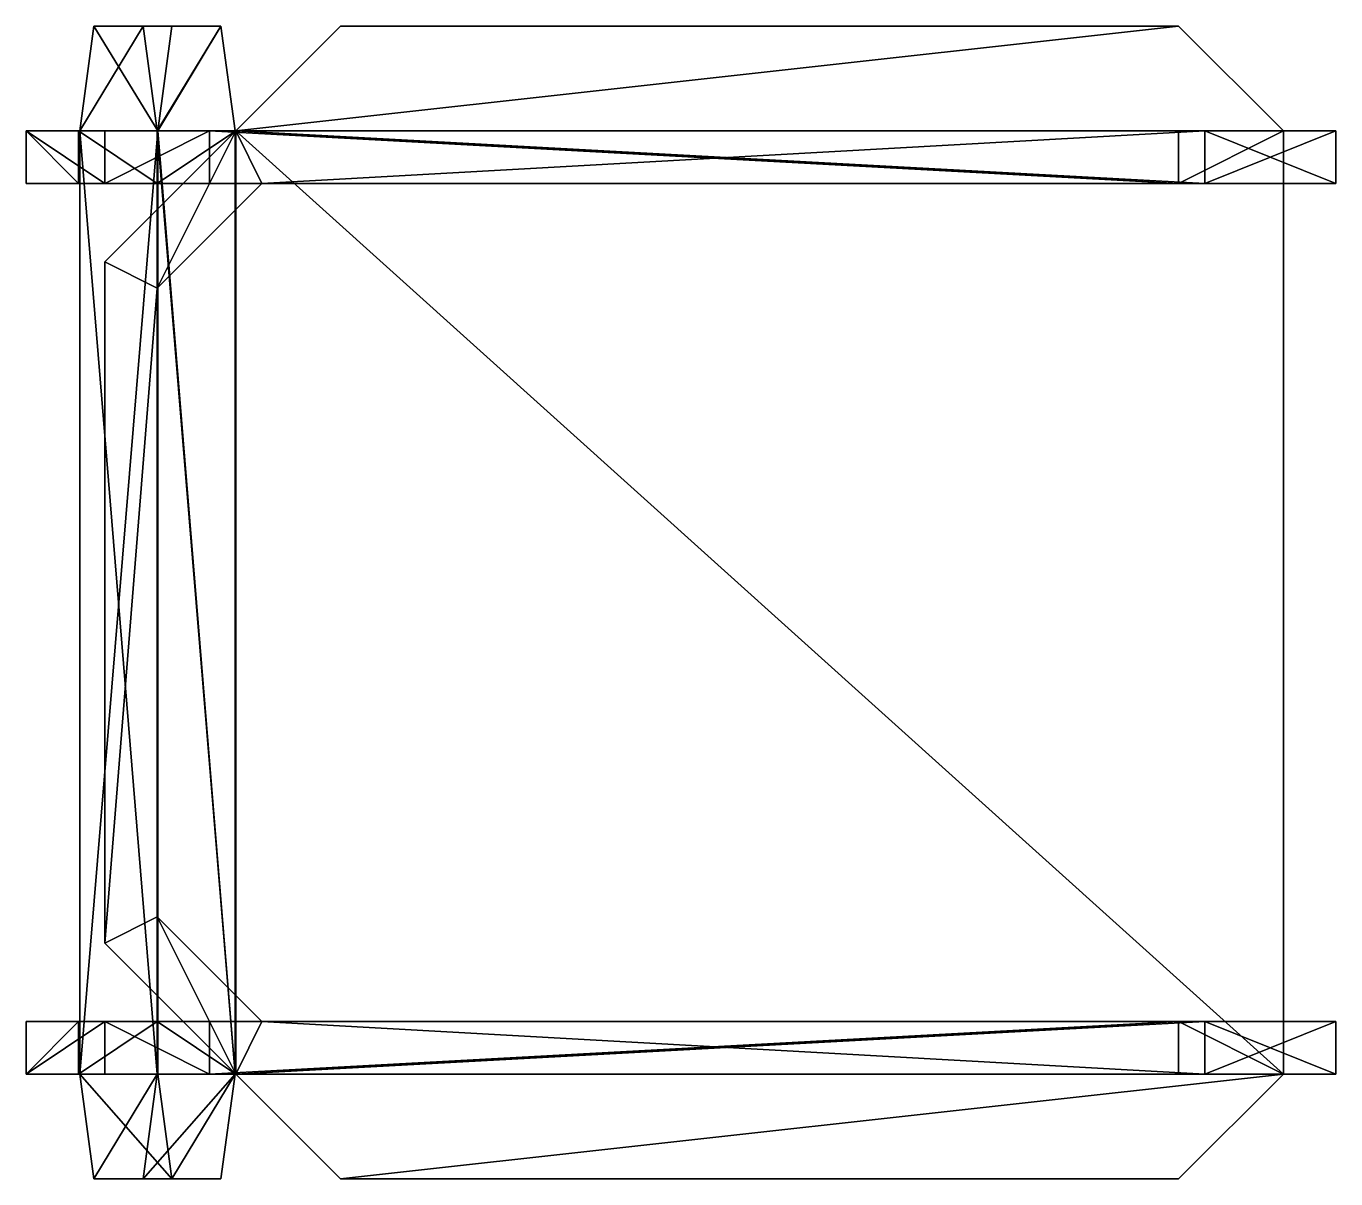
# Model space of a CAD drawing. Extents: x -0.61 to 0.025, y -0.279 to 0.279.
import ezdxf

# ---------------------------------------------------------------- set-up
doc = ezdxf.new("R2010")
doc.units = 0
doc.header["$LTSCALE"] = 2
doc.layers.get('0').update_dxf_attribs({"linetype": 'CONTINUOUS'})

msp = doc.modelspace()

# ---------------------------------------------------------------- meshes
at = {"color": 0, "linetype": 'BYBLOCK'}
mesh = msp.add_polyface(dxfattribs=at)
corners = [(0, -0.2286, 0.4191), (-0.508, -0.2286, 0.4191), (-0.508, 0.2286, 0.4191), (0, 0.2286, 0.4191), (-0.4572, -0.2794, 0.4191), (-0.0508, -0.2794, 0.4191), (-0.4572, 0.2794, 0.4191), (-0.0508, 0.2794, 0.4191), (-0.5836, 0.2286, 0.78487), (-0.57678, 0.2794, 0.73453), (-0.55292, 0.2794, 0.55834), (-0.5461, 0.2286, 0.508), (-0.57678, -0.2794, 0.73453), (-0.5836, -0.2286, 0.78487), (-0.5461, -0.2286, 0.508), (-0.55292, -0.2794, 0.55834), (-0.54584, -0.2286, 0.78999), (-0.50834, -0.2286, 0.51311), (-0.54584, 0.2286, 0.78999), (-0.50834, 0.2286, 0.51311), (-0.53903, -0.2794, 0.73965), (-0.51516, -0.2794, 0.56345), (-0.53903, 0.2794, 0.73965), (-0.51516, 0.2794, 0.56345), (-0.4572, 0.2794, 0.4572), (-0.508, 0.2286, 0.4572), (-0.0508, 0.2794, 0.4572), (0, 0.2286, 0.4572), (-0.508, -0.2286, 0.4572), (-0.4572, -0.2794, 0.4572), (0, -0.2286, 0.4572), (-0.0508, -0.2794, 0.4572)]
mesh.append_faces([[corners[k] for k in face] for face in [(16, 17, 18), (19, 18, 17), (28, 30, 25), (27, 25, 30)]], dxfattribs={"vtx0": -1, "vtx1": -1, "color": 0})
mesh.append_faces([[corners[k] for k in face] for face in [(14, 13, 8), (8, 11, 14)]], dxfattribs={"vtx0": -1, "vtx2": -1, "color": 0})
mesh.append_faces([[corners[k] for k in face] for face in [(21, 17, 20), (22, 18, 23), (24, 25, 26), (31, 30, 29), (7, 26, 3), (27, 3, 26), (0, 30, 5), (31, 5, 30), (4, 29, 1), (28, 1, 29), (2, 25, 6), (24, 6, 25), (10, 23, 11), (19, 11, 23), (14, 17, 15), (21, 15, 17), (12, 20, 13), (16, 13, 20), (8, 18, 9), (22, 9, 18)]], dxfattribs={"vtx1": -1, "color": 0})
mesh.append_faces([[corners[k] for k in face] for face in [(10, 11, 8), (12, 13, 14), (16, 20, 17), (19, 23, 18), (27, 26, 25), (28, 29, 30)]], dxfattribs={"vtx1": -1, "vtx2": -1, "color": 0})
mesh.append_faces([[corners[k] for k in face] for face in [(0, 1, 2), (2, 3, 0), (4, 1, 0), (0, 5, 4), (2, 6, 7), (7, 3, 2), (8, 9, 10), (14, 15, 12), (3, 27, 30), (30, 0, 3), (5, 31, 29), (29, 4, 5), (1, 28, 25), (25, 2, 1), (6, 24, 26), (26, 7, 6), (11, 19, 17), (17, 14, 11), (15, 21, 20), (20, 12, 15), (13, 16, 18), (18, 8, 13), (9, 22, 23), (23, 10, 9)]], dxfattribs={"vtx2": -1, "color": 0})
at = {"color": 7, "linetype": 'BYBLOCK'}
mesh = msp.add_polyface(dxfattribs=at)
corners = [(-0.508, -0.2286, 0.0254), (-0.508, -0.2286), (-0.0508, -0.2286, 0.0254), (-0.0381, -0.2286), (0, -0.2286, 0.0762), (0.0254, -0.2286, 0.0635), (0, -0.2286, 0.3429), (0.0254, -0.2286, 0.3556), (-0.0508, -0.2286, 0.3937), (-0.0381, -0.2286, 0.4191), (-0.508, -0.2286, 0.4191), (-0.5207, -0.2286, 0.3937), (-0.5461, -0.2286, 0.4572), (-0.5715, -0.2286, 0.4445), (-0.5842, -0.2286, 0.7493), (-0.6096, -0.2286, 0.7493), (-0.5842, -0.2032, 0.7493), (-0.5461, -0.2032, 0.4572), (-0.6096, -0.2032, 0.7493), (-0.5715, -0.2032, 0.4445), (-0.508, -0.2032, 0.4191), (-0.5207, -0.2032, 0.3937), (-0.0508, -0.2032, 0.3937), (-0.0381, -0.2032, 0.4191), (0, -0.2032, 0.3429), (0.0254, -0.2032, 0.3556), (0, -0.2032, 0.0762), (0.0254, -0.2032, 0.0635), (-0.0508, -0.2032, 0.0254), (-0.0381, -0.2032), (-0.4953, -0.2032), (-0.4953, -0.2032, 0.0254), (-0.5715, -0.1651, 0.0254), (-0.5461, -0.1524, 0.0254), (-0.5715, 0.1651, 0.0254), (-0.5461, 0.1524, 0.0254), (-0.5715, -0.1651), (-0.5715, 0.1651), (-0.5461, 0.1524), (-0.5461, -0.1524), (0, 0.2286, 0.0762), (0, 0.2032, 0.0762), (0, 0.2032, 0.3429), (0, 0.2286, 0.3429), (-0.0508, 0.2286, 0.0254), (-0.0508, 0.2032, 0.0254), (-0.508, 0.2286, 0.0254), (-0.4953, 0.2032, 0.0254), (-0.0381, 0.2286), (-0.0381, 0.2032), (-0.4953, 0.2032), (-0.508, 0.2286), (0.0254, 0.2286, 0.0635), (0.0254, 0.2032, 0.0635), (0.0254, 0.2286, 0.3556), (0.0254, 0.2032, 0.3556), (-0.0508, 0.2032, 0.3937), (-0.0508, 0.2286, 0.3937), (-0.5207, 0.2032, 0.3937), (-0.5207, 0.2286, 0.3937), (-0.5715, 0.2032, 0.4445), (-0.5715, 0.2286, 0.4445), (-0.6096, 0.2032, 0.7493), (-0.6096, 0.2286, 0.7493), (-0.5842, 0.2032, 0.7493), (-0.5842, 0.2286, 0.7493), (-0.0381, 0.2286, 0.4191), (-0.0381, 0.2032, 0.4191), (-0.508, 0.2286, 0.4191), (-0.508, 0.2032, 0.4191), (-0.5461, 0.2286, 0.4572), (-0.5461, 0.2032, 0.4572)]
mesh.append_faces([[corners[k] for k in face] for face in [(0, 1, 2), (3, 2, 1), (4, 2, 5), (3, 5, 2), (6, 4, 7), (5, 7, 4), (16, 17, 18), (19, 18, 17), (17, 20, 19), (21, 19, 20), (21, 20, 22), (23, 22, 20), (24, 22, 25), (23, 25, 22), (16, 14, 17), (12, 17, 14), (20, 10, 23), (9, 23, 10), (18, 15, 16), (14, 16, 15), (13, 19, 11), (21, 11, 19), (25, 7, 27), (5, 27, 7), (29, 3, 30), (1, 30, 3), (31, 0, 28), (2, 28, 0), (26, 4, 24), (6, 24, 4), (32, 0, 33), (31, 33, 0), (34, 32, 35), (33, 35, 32), (31, 30, 33), (39, 33, 30), (36, 32, 37), (34, 37, 32), (44, 45, 40), (41, 40, 45), (52, 53, 48), (49, 48, 53), (42, 56, 43), (57, 43, 56), (58, 59, 56), (57, 56, 59), (62, 63, 60), (61, 60, 63), (66, 67, 54), (55, 54, 67), (70, 71, 68), (69, 68, 71), (47, 50, 45), (49, 45, 50), (41, 45, 53), (49, 53, 45), (42, 41, 55), (53, 55, 41), (65, 70, 63), (61, 63, 70), (70, 68, 61), (59, 61, 68), (59, 68, 57), (66, 57, 68), (43, 57, 54), (66, 54, 57), (46, 51, 34), (37, 34, 51), (37, 51, 38), (50, 38, 51)]], dxfattribs={"vtx1": -1, "color": 7})
mesh.append_faces([[corners[k] for k in face] for face in [(8, 6, 7), (7, 9, 8), (10, 11, 8), (8, 9, 10), (10, 12, 13), (13, 11, 10), (12, 14, 15), (15, 13, 12), (26, 24, 25), (25, 27, 26), (28, 26, 27), (27, 29, 28), (30, 31, 28), (28, 29, 30), (17, 12, 10), (10, 20, 17), (23, 9, 7), (7, 25, 23), (15, 18, 19), (19, 13, 15), (11, 21, 22), (22, 8, 11), (22, 24, 6), (6, 8, 22), (27, 5, 3), (3, 29, 27), (28, 2, 4), (4, 26, 28), (36, 37, 38), (38, 39, 36), (1, 36, 39), (39, 30, 1), (33, 39, 38), (38, 35, 33), (1, 0, 32), (32, 36, 1), (40, 41, 42), (42, 43, 40), (46, 47, 45), (45, 44, 46), (48, 49, 50), (50, 51, 48), (54, 55, 53), (53, 52, 54), (60, 61, 59), (59, 58, 60), (63, 62, 64), (64, 65, 63), (68, 69, 67), (67, 66, 68), (65, 64, 71), (71, 70, 65), (56, 42, 55), (55, 67, 56), (69, 58, 56), (56, 67, 69), (69, 71, 60), (60, 58, 69), (71, 64, 62), (62, 60, 71), (40, 43, 54), (54, 52, 40), (44, 40, 52), (52, 48, 44), (51, 46, 44), (44, 48, 51), (50, 47, 35), (35, 38, 50), (46, 34, 35), (35, 47, 46)]], dxfattribs={"vtx2": -1, "color": 7})

doc.saveas('drawing.dxf')
